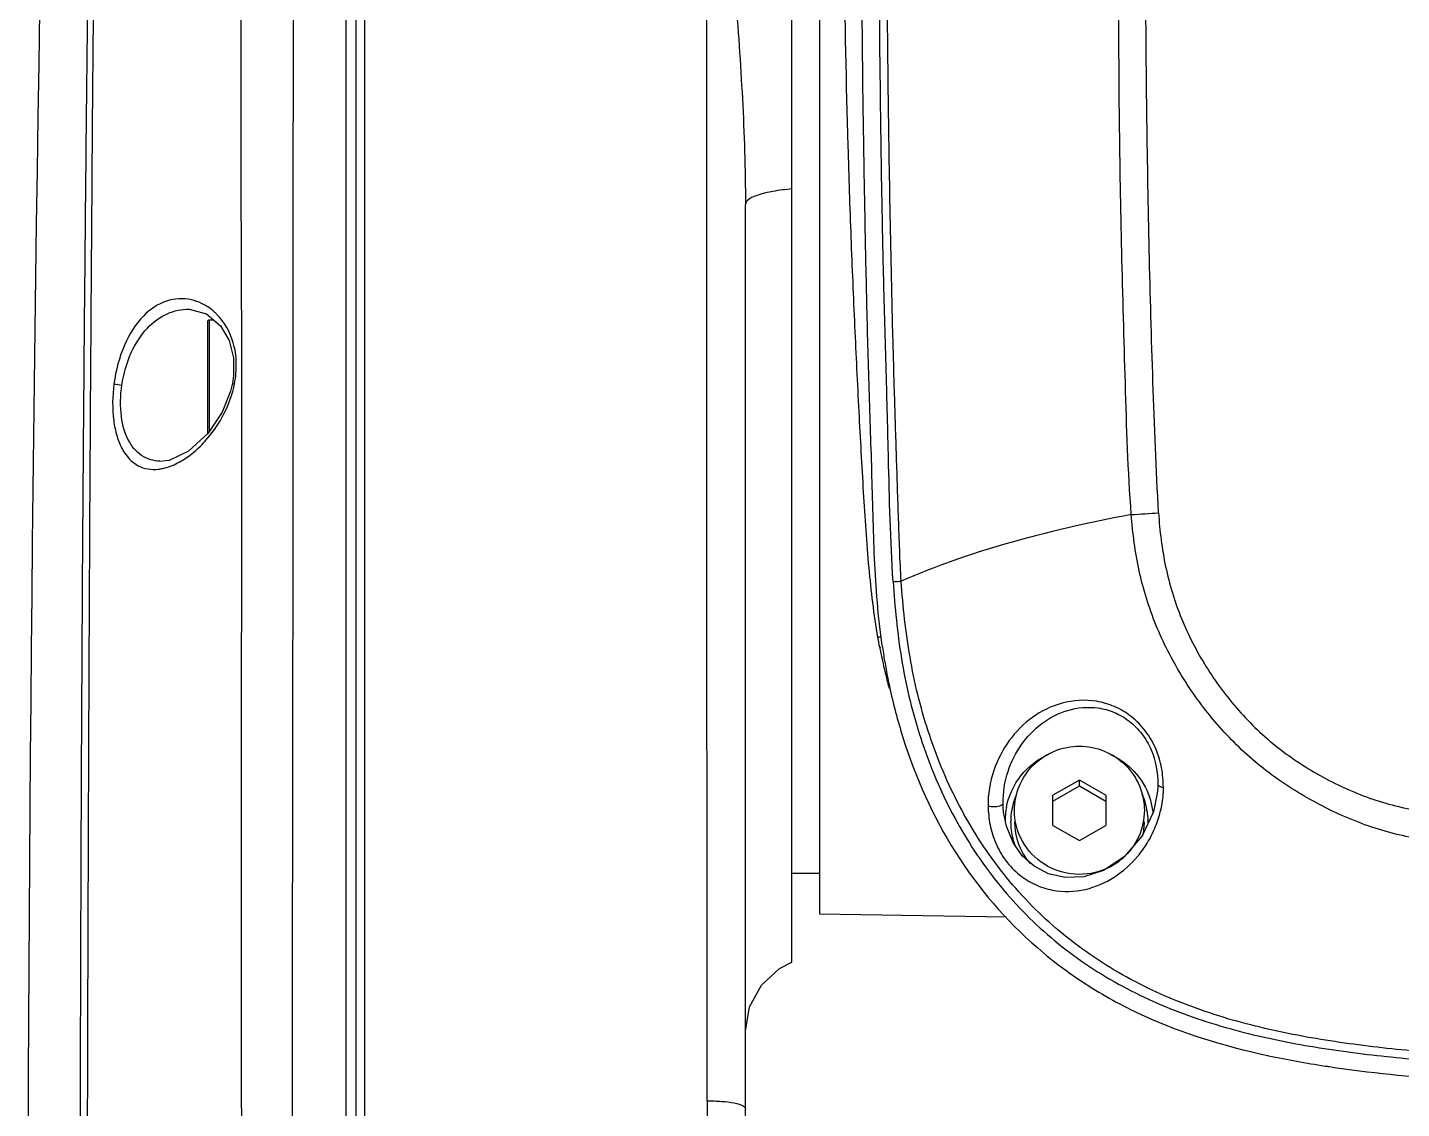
# Model space of a CAD drawing. Header units: millimetres. Extents: x 5828 to 6704, y 123 to 421.
# Drawn here: x 6361.444 to 6366.381, y 265.624 to 269.509 of the extents above; entities that cross this region are included whole.
import ezdxf

# ---------------------------------------------------------------- set-up
doc = ezdxf.new("R2010")
doc.units = ezdxf.units.MM
doc.layers.add('外形图', color=7, linetype='Continuous')

msp = doc.modelspace()

# ---------------------------------------------------------------- linework, layer by layer
at = {"layer": '外形图'}
for p, q in [((6364.19, 266.1496), (6364.19, 273.5161)), ((6364.29, 273.3573), (6364.29, 266.324)), ((6362.588, 260.5765), (6362.5888, 273.3007)), ((6362.6555, 260.5252), (6362.6555, 273.3031)), ((6362.6233, 273.2686), (6362.6233, 260.5845)), ((6364.0234, 265.624), (6364.0234, 268.8734)), ((6362.0245, 268.4964), (6362.0249, 268.4964)), ((6362.0249, 268.4964), (6362.0864, 268.4799)), ((6362.0864, 268.4799), (6362.1374, 268.437)), ((6362.09, 268.4506), (6362.09, 268.0486)), ((6362.0967, 268.4573), (6362.0967, 268.0571)), ((6362.1133, 268.4573), (6362.0967, 268.4573)), ((6362.1427, 268.126), (6362.0925, 268.0509)), ((6364.505, 267.2821), (6364.506, 267.2771)), ((6364.5066, 267.2844), (6364.5078, 267.2798)), ((6365.2234, 266.8043), (6365.1281, 266.75)), ((6365.2234, 266.7835), (6365.2234, 266.8043)), ((6365.3186, 266.75), (6365.2234, 266.8043)), ((6365.1281, 266.7291), (6365.2234, 266.7835)), ((6365.2234, 266.7835), (6365.3186, 266.7291)), ((6365.5032, 266.7569), (6365.503, 266.7551)), ((6365.5047, 266.7747), (6365.5032, 266.7569)), ((6365.5051, 266.7891), (6365.5047, 266.7747)), ((6364.9496, 266.7074), (6364.9492, 266.7215)), ((6364.9511, 266.6889), (6364.9496, 266.7074)), ((6365.1281, 266.6414), (6365.1281, 266.75)), ((6365.3186, 266.75), (6365.3186, 266.6414)), ((6364.9512, 266.6884), (6364.9511, 266.6889)), ((6365.1281, 266.6414), (6365.2234, 266.587)), ((6365.2234, 266.587), (6365.3186, 266.6414)), ((6364.19, 266.4696), (6364.29, 266.4696)), ((6364.29, 266.324), (6364.9602, 266.3123)), ((6364.0234, 265.592), (6364.0234, 265.624))]:
    msp.add_line(p, q, dxfattribs=at)
for points in [[(6362.5888, 267.8663), (6362.5889, 268.6184), (6362.5888, 269.1645), (6362.5889, 269.7285), (6362.5889, 270.3069), (6362.5889, 270.9565), (6362.5889, 272.0455)], [(6362.1374, 268.437), (6362.1683, 268.3837), (6362.1837, 268.3217), (6362.1838, 268.257), (6362.1798, 268.2303)], [(6362.1798, 268.2303), (6362.1732, 268.2025), (6362.1427, 268.126)], [(6362.0925, 268.0509), (6362.0224, 267.9859), (6361.9524, 267.953), (6361.9305, 267.9499)], [(6362.588, 260.5765), (6362.5889, 261.7471), (6362.5888, 262.7708), (6362.5889, 263.6505), (6362.5888, 267.8663)], [(6365.5032, 266.7569), (6365.4893, 266.6901), (6365.4494, 266.6041), (6365.3847, 266.5283), (6365.31, 266.4792), (6365.2389, 266.4565), (6365.1728, 266.4537), (6365.1126, 266.4672), (6365.0605, 266.4944), (6365.0183, 266.5319), (6364.9849, 266.5796), (6364.9611, 266.6381), (6364.9511, 266.6889)], [(6364.0234, 265.9025), (6364.0381, 265.9899), (6364.0806, 266.0676), (6364.1462, 266.127), (6364.19, 266.1497)]]:
    msp.add_lwpolyline(points, dxfattribs=at)
for centre, radius, start, end in [((6668.7974, 264.3978), 307.3537, 178.929289, 181.207808), ((6361.9749, 268.3299), 0.2103, 45.1417, 48.3413), ((6362.0967, 268.4506), 0.00667, 90, 180), ((6363.0427, 277.8251), 9.6834, 262.35484, 262.5246), ((6361.7588, 268.3151), 0.4361, 315.7653, 319.6277), ((6364.0537, 291.0991), 23.3799, 273.32503, 273.56563), ((6364.505, 267.2271), 0.0905, 85.6978, 94.4328), ((6367.205, 267.8348), 2.756, 190.8229, 191.5692), ((6367.0467, 267.8021), 2.5944, 191.6746, 192.6868), ((6366.596, 267.582), 2.1019, 188.0584, 188.842), ((6366.7075, 267.6004), 2.215, 188.868, 189.6157), ((6366.9069, 267.7707), 2.451, 192.6882, 193.5719), ((6366.8452, 267.6226), 2.3544, 189.589, 190.2978), ((6366.8228, 267.7505), 2.3646, 193.5753, 193.9089), ((6366.7201, 267.7248), 2.2588, 193.9018, 195.1673), ((6365.2273, 266.6534), 0.2431, 10.6001, 24.3276), ((6365.268, 266.7706), 0.2573, 356.2451, 1.6392), ((6365.2188, 266.6567), 0.2625, 169.2204, 173.3015), ((6365.218, 266.6539), 0.2417, 164.0458, 169.6992), ((6365.218, 266.6539), 0.2416, 157.0733, 164.0286), ((6365.2303, 266.6573), 0.26, 16.5436, 19.4558), ((6365.2282, 266.6568), 0.2622, 6.0044, 16.5215), ((6365.2168, 266.6569), 0.2604, 173.2961, 179.328), ((6365.2137, 266.657), 0.2573, 179.3385, 179.9998), ((6365.2183, 266.6538), 0.2419, 169.69, 179.5229), ((6365.2145, 266.654), 0.2382, 179.5464, 179.9999), ((6365.2176, 266.654), 0.2413, 180.0039, 187.199), ((6365.2188, 266.6541), 0.2287, 180.0414, 220.9313), ((6365.2279, 266.6541), 0.2289, 347.2626, 359.9604), ((6365.2306, 266.6541), 0.2397, 7.19, 10.5846), ((6365.2293, 266.654), 0.2411, 0.0011, 7.186), ((6365.2322, 266.654), 0.2382, 359.5464, 359.9999), ((6365.2191, 266.6544), 0.2428, 187.2463, 201.1332), ((6365.2314, 266.654), 0.2389, 358.3839, 359.546), ((6365.2237, 266.7), 0.2348, 294.4648, 311.4729), ((6366.5369, 268.7502), 3.0038, 257.6491, 257.8237), ((6366.6222, 269.1677), 3.43, 257.9014, 261.3454), ((6366.7145, 269.7382), 4.0079, 261.2687, 261.4759)]:
    msp.add_arc(centre, radius, start, end, dxfattribs=at)
for points, knots in [([(6362.4017, 260.7334), (6362.3988, 261.0359), (6362.3975, 261.6406), (6362.3972, 262.3964), (6362.3951, 263.0006), (6362.3948, 263.6043), (6362.3953, 264.3585), (6362.3962, 265.263), (6362.3962, 266.1667), (6362.3971, 267.0698), (6362.3992, 267.9721), (6362.3987, 268.8737), (6362.3991, 269.6246), (6362.4007, 270.2249), (6362.4031, 270.6708), (6362.4043, 271.1048), (6362.4032, 271.5169), (6362.402, 271.8989), (6362.4003, 272.2443), (6362.3986, 272.5066), (6362.3974, 272.6938), (6362.3964, 272.8157), (6362.3953, 272.9246), (6362.394, 273.0199), (6362.3927, 273.1013), (6362.3917, 273.1603), (6362.3908, 273.2002), (6362.3903, 273.2246), (6362.3897, 273.2453), (6362.3893, 273.2623), (6362.3886, 273.2752), (6362.3885, 273.2853), (6362.3874, 273.2896), (6362.3878, 273.2935), (6362.3871, 273.2935)], [0, 0, 0, 0, 0.072253, 0.144442, 0.180514, 0.216571, 0.288639, 0.360649, 0.432601, 0.504496, 0.576335, 0.648124, 0.719835, 0.755694, 0.791495, 0.826339, 0.85934, 0.889926, 0.917588, 0.94185, 0.95257, 0.96229, 0.97097, 0.978574, 0.985067, 0.990419, 0.992659, 0.994604, 0.996253, 0.997602, 0.99865, 0.999398, 0.999847, 1, 1, 1, 1]), ([(6362.2154, 273.2227), (6362.215, 273.2223), (6362.2156, 273.22), (6362.2149, 273.2158), (6362.2151, 273.2083), (6362.2148, 273.1981), (6362.2147, 273.185), (6362.2144, 273.1617), (6362.2142, 273.1256), (6362.2139, 273.0737), (6362.2137, 273.0106), (6362.2136, 272.9366), (6362.2134, 272.852), (6362.2132, 272.7569), (6362.2126, 272.6105), (6362.2119, 272.4043), (6362.2116, 272.1312), (6362.2114, 271.8266), (6362.2112, 271.4946), (6362.2109, 271.1394), (6362.211, 270.7665), (6362.2114, 270.3825), (6362.2119, 269.9937), (6362.2111, 269.6037), (6362.2098, 269.2138), (6362.2107, 268.8238), (6362.2125, 268.4336), (6362.2126, 267.913), (6362.212, 267.2619), (6362.2114, 266.4802), (6362.212, 265.698), (6362.2127, 264.9152), (6362.2122, 263.8701), (6362.2121, 263.086), (6362.2122, 262.5631)], [0, 0, 0, 0, 0.000147, 0.000566, 0.001256, 0.002217, 0.003449, 0.004951, 0.008758, 0.013628, 0.019548, 0.0265, 0.034454, 0.043382, 0.05325, 0.075669, 0.101408, 0.130115, 0.161396, 0.194845, 0.230071, 0.266344, 0.302923, 0.3395, 0.376078, 0.412668, 0.449267, 0.485891, 0.559176, 0.63251, 0.70589, 0.779322, 0.852817, 1, 1, 1, 1]), ([(6361.6641, 260.1738), (6361.6735, 260.4649), (6361.6758, 260.9001), (6361.6695, 261.4787), (6361.6651, 262.0534), (6361.6617, 262.7715), (6361.6574, 263.9191), (6361.6582, 265.0653), (6361.6614, 266.2101), (6361.6647, 267.0669), (6361.6687, 267.9226), (6361.6737, 268.6348), (6361.6778, 269.2039), (6361.6814, 269.6303), (6361.6856, 270.0563), (6361.6912, 270.4772), (6361.6916, 270.8827), (6361.6825, 271.2595), (6361.6682, 271.5954), (6361.652, 271.8456), (6361.6379, 272.0185), (6361.6279, 272.1257), (6361.6181, 272.2165), (6361.61, 272.2817), (6361.6038, 272.3251), (6361.5996, 272.3511), (6361.5958, 272.3727), (6361.5923, 272.3895), (6361.5891, 272.4025), (6361.5864, 272.4095), (6361.5838, 272.4157), (6361.5812, 272.4141), (6361.5808, 272.4133)], [0, 0, 0, 0, 0.071346, 0.10653, 0.141706, 0.212107, 0.282398, 0.422753, 0.492807, 0.562749, 0.632596, 0.70236, 0.737176, 0.771975, 0.806785, 0.841507, 0.875058, 0.906087, 0.933798, 0.9574, 0.967467, 0.97628, 0.983761, 0.989849, 0.99236, 0.994509, 0.996294, 0.997713, 0.998764, 0.99945, 0.999789, 1, 1, 1, 1]), ([(6361.5442, 272.2591), (6361.5444, 272.2644), (6361.5447, 272.2735), (6361.5457, 272.2839), (6361.5469, 272.2898), (6361.5478, 272.2925), (6361.5488, 272.2943), (6361.5514, 272.2949), (6361.5541, 272.2899), (6361.557, 272.2828), (6361.5607, 272.27), (6361.5667, 272.2444), (6361.5749, 272.2004), (6361.5853, 272.1341), (6361.5965, 272.0497), (6361.6082, 271.9479), (6361.6199, 271.8295), (6361.636, 271.641), (6361.6533, 271.3709), (6361.6667, 271.0112), (6361.672, 270.613), (6361.6665, 270.192), (6361.6607, 269.7611), (6361.6561, 269.3287), (6361.6503, 268.7516), (6361.6436, 268.0295), (6361.6381, 267.1622), (6361.6343, 266.294), (6361.6323, 265.4248), (6361.6322, 264.5546), (6361.6337, 263.6835), (6361.6371, 262.8112), (6361.6409, 262.0837), (6361.6452, 261.5012), (6361.6488, 261.0634), (6361.6532, 260.6232), (6361.6482, 260.3288), (6361.6444, 260.1809)], [0, 0, 0, 0, 0.001316, 0.002247, 0.00257, 0.002802, 0.002952, 0.003055, 0.003391, 0.004077, 0.005139, 0.00658, 0.010603, 0.016139, 0.023157, 0.031606, 0.041418, 0.052516, 0.078274, 0.108198, 0.141322, 0.17651, 0.212082, 0.247631, 0.283208, 0.354483, 0.425805, 0.497206, 0.568694, 0.640254, 0.711898, 0.783632, 0.85547, 0.891405, 0.927358, 0.963489, 1, 1, 1, 1]), ([(6365.4097, 267.7586), (6365.398, 267.9157), (6365.3884, 268.2307), (6365.3747, 268.703), (6365.3665, 269.1754), (6365.3641, 269.6478), (6365.3674, 270.12), (6365.3791, 270.7491), (6365.3964, 271.2206), (6365.4114, 271.5347)], [0, 0, 0, 0, 0.125092, 0.250183, 0.375263, 0.500318, 0.625334, 0.750299, 1, 1, 1, 1]), ([(6365.5077, 267.7645), (6365.4918, 268.0784), (6365.4764, 268.5498), (6365.4654, 269.1783), (6365.4611, 269.6496), (6365.4626, 270.1208), (6365.4717, 270.7486), (6365.4879, 271.2191), (6365.5017, 271.5325)], [0, 0, 0, 0, 0.250191, 0.375278, 0.500335, 0.625351, 0.75031, 1, 1, 1, 1]), ([(6364.5538, 267.5176), (6364.5442, 267.6663), (6364.5392, 267.8899), (6364.5318, 268.1877), (6364.5252, 268.4111), (6364.5192, 268.6345), (6364.5131, 268.9324), (6364.5078, 269.3048), (6364.5034, 269.7515), (6364.503, 270.1981), (6364.5053, 270.6445), (6364.5084, 270.942), (6364.5105, 271.0906)], [0, 0, 0, 0, 0.12507, 0.187616, 0.250154, 0.312687, 0.375218, 0.500268, 0.625285, 0.750258, 0.87517, 1, 1, 1, 1]), ([(6364.5829, 267.5191), (6364.5787, 267.5935), (6364.5734, 267.7426), (6364.5663, 267.9661), (6364.559, 268.1897), (6364.5509, 268.4879), (6364.5428, 268.8606), (6364.5359, 269.3078), (6364.5322, 269.755), (6364.5314, 270.3507), (6364.5353, 270.7974), (6364.5401, 271.0951)], [0, 0, 0, 0, 0.062535, 0.125072, 0.187613, 0.250159, 0.375244, 0.500308, 0.625334, 0.750304, 1, 1, 1, 1]), ([(6363.8889, 270.3609), (6363.8897, 270.3627), (6363.8909, 270.3655), (6363.8946, 270.3676), (6363.8976, 270.3662), (6363.8991, 270.3636), (6363.9009, 270.3601), (6363.9033, 270.3537), (6363.9059, 270.3443), (6363.9085, 270.3328), (6363.9107, 270.3213), (6363.9135, 270.306), (6363.9166, 270.2867), (6363.92, 270.2635), (6363.9242, 270.2326), (6363.9312, 270.1783), (6363.9403, 270.1005), (6363.9506, 270.0071), (6363.9603, 269.9135), (6363.9726, 269.7883), (6363.9867, 269.6314), (6364.0013, 269.4427), (6364.0169, 269.19), (6364.0234, 268.9999), (6364.0234, 268.873)], [0, 0, 0, 0, 0.003869, 0.00583, 0.007739, 0.009732, 0.011662, 0.015546, 0.023293, 0.031037, 0.038779, 0.046521, 0.062007, 0.077498, 0.092993, 0.124, 0.186074, 0.248235, 0.310484, 0.372817, 0.497727, 0.622933, 0.748406, 1, 1, 1, 1]), ([(6363.8853, 265.6515), (6363.8853, 266.0437), (6363.8853, 267.6099), (6363.8851, 269.1761), (6363.8852, 270.3502)], [0, 0, 0, 0, 0.250372, 1, 1, 1, 1]), ([(6364.5148, 267.2874), (6364.5, 267.391), (6364.4882, 267.5482), (6364.4818, 267.7579), (6364.4764, 267.9675), (6364.4671, 268.2289), (6364.4588, 268.5427), (6364.4525, 268.8568), (6364.4454, 269.2757), (6364.4423, 269.5899), (6364.4413, 269.7994)], [0, 0, 0, 0, 0.12497, 0.187704, 0.25043, 0.375189, 0.499908, 0.625012, 0.750071, 1, 1, 1, 1]), ([(6364.378, 269.7573), (6364.3803, 269.5325), (6364.387, 269.198), (6364.4017, 268.7573), (6364.4153, 268.4393), (6364.4301, 268.1341), (6364.446, 267.8447), (6364.4633, 267.5737), (6364.4843, 267.4001), (6364.498, 267.3173)], [0, 0, 0, 0, 0.275959, 0.410591, 0.541245, 0.666653, 0.785606, 0.896992, 1, 1, 1, 1]), ([(6364.19, 268.9288), (6364.1673, 268.9267), (6364.1265, 268.9215), (6364.0795, 268.9112), (6364.0504, 268.9001), (6364.0337, 268.8913), (6364.0234, 268.8805), (6364.0234, 268.8735)], [0, 0, 0, 0, 0.376669, 0.678037, 0.793786, 0.884695, 1, 1, 1, 1]), ([(6362.0327, 268.5301), (6362.0037, 268.5366), (6361.9373, 268.5332), (6361.8489, 268.4714), (6361.784, 268.3643), (6361.7607, 268.2762), (6361.7545, 268.2278)], [0, 0, 0, 0, 0.194642, 0.411048, 0.679833, 1, 1, 1, 1]), ([(6361.7829, 268.224), (6361.7888, 268.264), (6361.8096, 268.3377), (6361.8662, 268.4283), (6361.9409, 268.4849), (6361.9979, 268.4969), (6362.0245, 268.4964)], [0, 0, 0, 0, 0.307026, 0.573741, 0.798046, 1, 1, 1, 1]), ([(6362.1147, 268.487), (6362.1112, 268.4902), (6362.0972, 268.5018), (6362.0815, 268.5115), (6362.0694, 268.5173)], [0, 0, 0, 0, 0.259454, 1, 1, 1, 1]), ([(6362.1877, 268.2288), (6362.1921, 268.2538), (6362.1971, 268.3031), (6362.184, 268.3919), (6362.1516, 268.4508), (6362.1233, 268.479)], [0, 0, 0, 0, 0.284537, 0.551325, 1, 1, 1, 1]), ([(6361.7545, 268.2278), (6361.7489, 268.1842), (6361.7472, 268.1201), (6361.7633, 268.0411), (6361.7867, 267.9822), (6361.8345, 267.9271), (6361.8894, 267.9189), (6361.9136, 267.9216)], [0, 0, 0, 0, 0.333321, 0.480679, 0.609101, 0.81503, 1, 1, 1, 1]), ([(6361.9275, 267.9498), (6361.9049, 267.9494), (6361.8557, 267.9603), (6361.8004, 268.0227), (6361.7756, 268.116), (6361.7774, 268.1865), (6361.7829, 268.224)], [0, 0, 0, 0, 0.192681, 0.404577, 0.676216, 1, 1, 1, 1]), ([(6362.091, 268.0326), (6362.1138, 268.0594), (6362.1553, 268.1209), (6362.18, 268.1912), (6362.1877, 268.2288)], [0, 0, 0, 0, 0.477751, 1, 1, 1, 1]), ([(6362.1798, 268.2303), (6362.1798, 268.2305), (6362.1808, 268.2299), (6362.1821, 268.23), (6362.1847, 268.2293), (6362.1866, 268.229), (6362.1878, 268.2288)], [0, 0, 0, 0, 0.06725, 0.264006, 0.578886, 1, 1, 1, 1]), ([(6361.9831, 267.9439), (6361.9907, 267.9478), (6362.0228, 267.9663), (6362.0514, 267.9905), (6362.0712, 268.0109)], [0, 0, 0, 0, 0.231813, 1, 1, 1, 1]), ([(6361.9136, 267.9216), (6361.9193, 267.9222), (6361.9434, 267.9263), (6361.9665, 267.9353), (6361.9831, 267.9439)], [0, 0, 0, 0, 0.235773, 1, 1, 1, 1]), ([(6365.4097, 267.7586), (6365.2581, 267.7304), (6364.9776, 267.6663), (6364.7049, 267.5727), (6364.5831, 267.5191)], [0, 0, 0, 0, 0.536988, 1, 1, 1, 1]), ([(6368.0234, 266.5868), (6367.8876, 266.5859), (6367.684, 266.5851), (6367.4125, 266.5823), (6367.209, 266.5808), (6367.0054, 266.5792), (6366.8358, 266.5752), (6366.7001, 266.5741), (6366.5983, 266.5758), (6366.4967, 266.5836), (6366.3626, 266.6059), (6366.2322, 266.6466), (6366.1087, 266.7033), (6366.0192, 266.7522), (6365.9336, 266.8076), (6365.8261, 266.8908), (6365.7056, 267.0116), (6365.5861, 267.1775), (6365.5085, 267.3294), (6365.4626, 267.4576), (6365.4285, 267.5893), (6365.4148, 267.6908), (6365.4097, 267.7586)], [0, 0, 0, 0, 0.12496, 0.187436, 0.249915, 0.312378, 0.374812, 0.406055, 0.437303, 0.468528, 0.499792, 0.562258, 0.59353, 0.624809, 0.656067, 0.687316, 0.749804, 0.812298, 0.874847, 0.90613, 0.937425, 1, 1, 1, 1]), ([(6365.5077, 267.7645), (6365.5119, 267.6997), (6365.5239, 267.6025), (6365.556, 267.4764), (6365.5999, 267.3539), (6365.6746, 267.2088), (6365.7911, 267.0518), (6365.9326, 266.9164), (6366.0971, 266.8106), (6366.2456, 266.7433), (6366.3707, 266.7075), (6366.4665, 266.6896), (6366.5634, 266.6793), (6366.6607, 266.6748), (6366.758, 266.6732), (6366.8878, 266.6711), (6367.05, 266.6689), (6367.2447, 266.6668), (6367.4393, 266.665), (6367.6989, 266.6626), (6367.8936, 266.6606), (6368.0234, 266.6596)], [0, 0, 0, 0, 0.062559, 0.093845, 0.125134, 0.187677, 0.250175, 0.31265, 0.375124, 0.43763, 0.468865, 0.500137, 0.531401, 0.562633, 0.593874, 0.625112, 0.687582, 0.750062, 0.812546, 0.87503, 1, 1, 1, 1]), ([(6364.5538, 267.5176), (6364.5551, 267.5177), (6364.5649, 267.5181), (6364.5746, 267.5186), (6364.5831, 267.5191)], [0, 0, 0, 0, 0.129291, 1, 1, 1, 1]), ([(6364.5539, 267.5177), (6364.5598, 267.4253), (6364.5738, 267.2869), (6364.6093, 267.1052), (6364.6583, 266.9266), (6364.7447, 266.7111), (6364.8896, 266.473), (6365.0763, 266.2661), (6365.2991, 266.099), (6365.5486, 265.9759), (6365.8135, 265.8927), (6366.0857, 265.839), (6366.3609, 265.8054), (6366.6373, 265.7841), (6367.0066, 265.7654), (6367.4687, 265.7548), (6367.8385, 265.753), (6368.0234, 265.7532)], [0, 0, 0, 0, 0.062579, 0.093872, 0.125176, 0.187739, 0.250236, 0.312691, 0.375099, 0.437493, 0.499921, 0.562385, 0.624873, 0.687369, 0.749882, 0.874935, 1, 1, 1, 1]), ([(6368.0234, 265.7755), (6367.8405, 265.7763), (6367.4749, 265.7796), (6367.0179, 265.7923), (6366.6528, 265.8116), (6366.3795, 265.8329), (6366.1074, 265.8663), (6365.8382, 265.9191), (6365.5766, 266.0021), (6365.33, 266.1234), (6365.1088, 266.287), (6364.923, 266.4901), (6364.7777, 266.7238), (6364.6734, 266.9784), (6364.6087, 267.2458), (6364.5896, 267.4279), (6364.5831, 267.5191)], [0, 0, 0, 0, 0.125131, 0.250255, 0.312806, 0.375338, 0.437849, 0.500337, 0.562782, 0.625164, 0.687536, 0.749947, 0.8124, 0.874908, 0.937444, 1, 1, 1, 1]), ([(6364.5286, 267.2017), (6364.5325, 267.1811), (6364.549, 267.099), (6364.5703, 267.0178), (6364.5891, 266.9578)], [0, 0, 0, 0, 0.249501, 1, 1, 1, 1]), ([(6365.5252, 266.778), (6365.5245, 266.8014), (6365.5215, 266.849), (6365.5002, 266.9186), (6365.4634, 266.9823), (6365.4122, 267.0345), (6365.3513, 267.0707), (6365.267, 267.0955), (6365.1605, 267.0888), (6365.0506, 267.0347), (6364.9655, 266.9486), (6364.9089, 266.838), (6364.8942, 266.7537), (6364.8954, 266.7106)], [0, 0, 0, 0, 0.067654, 0.137421, 0.208439, 0.278753, 0.346563, 0.411075, 0.530936, 0.644931, 0.758313, 0.875305, 1, 1, 1, 1]), ([(6364.9492, 266.7215), (6364.9487, 266.7599), (6364.9607, 266.8349), (6365.0103, 266.9339), (6365.0845, 267.0117), (6365.1805, 267.0621), (6365.2746, 267.0704), (6365.3497, 267.0498), (6365.4043, 267.0182), (6365.4501, 266.9718), (6365.4935, 266.8969), (6365.5056, 266.8313), (6365.5051, 266.7891)], [0, 0, 0, 0, 0.125027, 0.242268, 0.355656, 0.469251, 0.588414, 0.65267, 0.720483, 0.791095, 0.862556, 1, 1, 1, 1]), ([(6364.5891, 266.9578), (6364.6343, 266.8135), (6364.7592, 266.5337), (6365.0092, 266.2413), (6365.2541, 266.0596), (6365.5239, 265.915), (6365.7454, 265.8485), (6365.8944, 265.8158)], [0, 0, 0, 0, 0.248772, 0.497826, 0.623316, 0.748927, 1, 1, 1, 1]), ([(6364.99, 266.6957), (6364.99, 266.7257), (6365.0022, 266.7864), (6365.0543, 266.863), (6365.1319, 266.9142), (6365.2234, 266.9321), (6365.3148, 266.9142), (6365.3925, 266.863), (6365.4445, 266.7864), (6365.4567, 266.7257), (6365.4567, 266.6957)], [0, 0, 0, 0, 0.124299, 0.248987, 0.374278, 0.499991, 0.625704, 0.751, 0.875696, 1, 1, 1, 1]), ([(6364.961, 266.7058), (6364.9688, 266.747), (6365.0054, 266.8269), (6365.0751, 266.8803), (6365.1136, 266.8974)], [0, 0, 0, 0, 0.498647, 1, 1, 1, 1]), ([(6365.3327, 266.8976), (6365.3654, 266.8831), (6365.4255, 266.8406), (6365.4636, 266.7775), (6365.4755, 266.7439)], [0, 0, 0, 0, 0.501245, 1, 1, 1, 1]), ([(6364.8954, 266.7106), (6364.896, 266.6883), (6364.9003, 266.6426), (6364.921, 266.5758), (6364.9563, 266.5138), (6365.0052, 266.4626), (6365.0632, 266.4266), (6365.1432, 266.401), (6365.2445, 266.404), (6365.3518, 266.4502), (6365.4232, 266.5148), (6365.4687, 266.5774), (6365.496, 266.6313), (6365.5156, 266.6905), (6365.5234, 266.7323), (6365.5248, 266.7538)], [0, 0, 0, 0, 0.067075, 0.136815, 0.208254, 0.279092, 0.347011, 0.411039, 0.529077, 0.641685, 0.754892, 0.813263, 0.873246, 0.935431, 1, 1, 1, 1]), ([(6365.5051, 266.7891), (6365.5052, 266.7883), (6365.5067, 266.784), (6365.5113, 266.782), (6365.5146, 266.7807)], [0, 0, 0, 0, 0.185974, 1, 1, 1, 1]), ([(6364.9359, 266.7108), (6364.9298, 266.7089), (6364.9162, 266.7072), (6364.9024, 266.7085), (6364.8954, 266.7106)], [0, 0, 0, 0, 0.464583, 1, 1, 1, 1]), ([(6364.9492, 266.7215), (6364.9491, 266.7203), (6364.9479, 266.7171), (6364.9429, 266.7134), (6364.9384, 266.7116), (6364.9359, 266.7108)], [0, 0, 0, 0, 0.185919, 0.545893, 1, 1, 1, 1]), ([(6365.3209, 266.4863), (6365.2858, 266.4704), (6365.2064, 266.4559), (6365.0925, 266.4933), (6365.0101, 266.5799), (6364.99, 266.6576), (6364.99, 266.6957)], [0, 0, 0, 0, 0.251135, 0.50206, 0.75164, 1, 1, 1, 1]), ([(6365.4567, 266.6957), (6365.4567, 266.6636), (6365.4428, 266.5987), (6365.4032, 266.5454), (6365.3791, 266.5241)], [0, 0, 0, 0, 0.499112, 1, 1, 1, 1]), ([(6366.1204, 265.7746), (6366.2664, 265.7527), (6366.5605, 265.7243), (6366.8553, 265.7107), (6367.0028, 265.7056)], [0, 0, 0, 0, 0.499986, 1, 1, 1, 1]), ([(6363.8853, 265.6515), (6363.9029, 265.6517), (6363.9358, 265.6506), (6363.974, 265.6463), (6363.9994, 265.6402), (6364.013, 265.6355), (6364.0236, 265.6289), (6364.0234, 265.624)], [0, 0, 0, 0, 0.365429, 0.679709, 0.802606, 0.897229, 1, 1, 1, 1]), ([(6363.8853, 265.6515), (6363.8853, 265.5471), (6363.8858, 265.3381), (6363.8894, 265.0247), (6363.8949, 264.7112), (6363.9015, 264.3977), (6363.9118, 264.0842), (6363.9482, 263.7721), (6364.0161, 263.4651), (6364.1144, 263.1661), (6364.2452, 262.8791), (6364.4659, 262.5207), (6364.7591, 262.2091), (6365.1109, 261.9731), (6365.4007, 261.8383), (6365.7073, 261.7463), (6365.9185, 261.7129), (6366.0247, 261.704)], [0, 0, 0, 0, 0.062124, 0.124262, 0.186413, 0.248582, 0.310764, 0.372936, 0.435141, 0.497431, 0.559784, 0.622247, 0.747274, 0.810214, 0.873311, 0.936622, 1, 1, 1, 1]), ([(6366.0247, 261.7047), (6366.4035, 261.7147), (6366.9717, 261.7304), (6367.7293, 261.7518), (6368.2977, 261.7685), (6368.8662, 261.7863), (6369.3398, 261.8036), (6369.7184, 261.8225), (6370.0021, 261.8415), (6370.2851, 261.8695), (6370.5655, 261.9176), (6370.8395, 261.9932), (6371.1024, 262.1009), (6371.3449, 262.2484), (6371.5568, 262.4361), (6371.732, 262.657), (6371.9146, 262.9831), (6372.0304, 263.3401), (6372.1009, 263.7049), (6372.1461, 264.0739), (6372.1634, 264.5382), (6372.1591, 265.0948), (6372.1592, 265.4659), (6372.1593, 265.6514)], [0, 0, 0, 0, 0.125955, 0.188959, 0.251973, 0.31499, 0.378009, 0.409518, 0.441025, 0.472528, 0.50401, 0.535457, 0.566851, 0.598158, 0.62935, 0.660433, 0.69143, 0.753186, 0.784068, 0.814937, 0.876642, 0.938337, 1, 1, 1, 1])]:
    msp.add_open_spline(points, degree=3, knots=knots, dxfattribs=at)
for points in [[(6362.0694, 268.5173), (6362.0577, 268.5229), (6362.0453, 268.5272), (6362.0327, 268.5301)], [(6365.5146, 266.7807), (6365.518, 266.7794), (6365.5216, 266.7786), (6365.5252, 266.778)]]:
    msp.add_open_spline(points, degree=3, dxfattribs=at)

doc.saveas('drawing.dxf')
